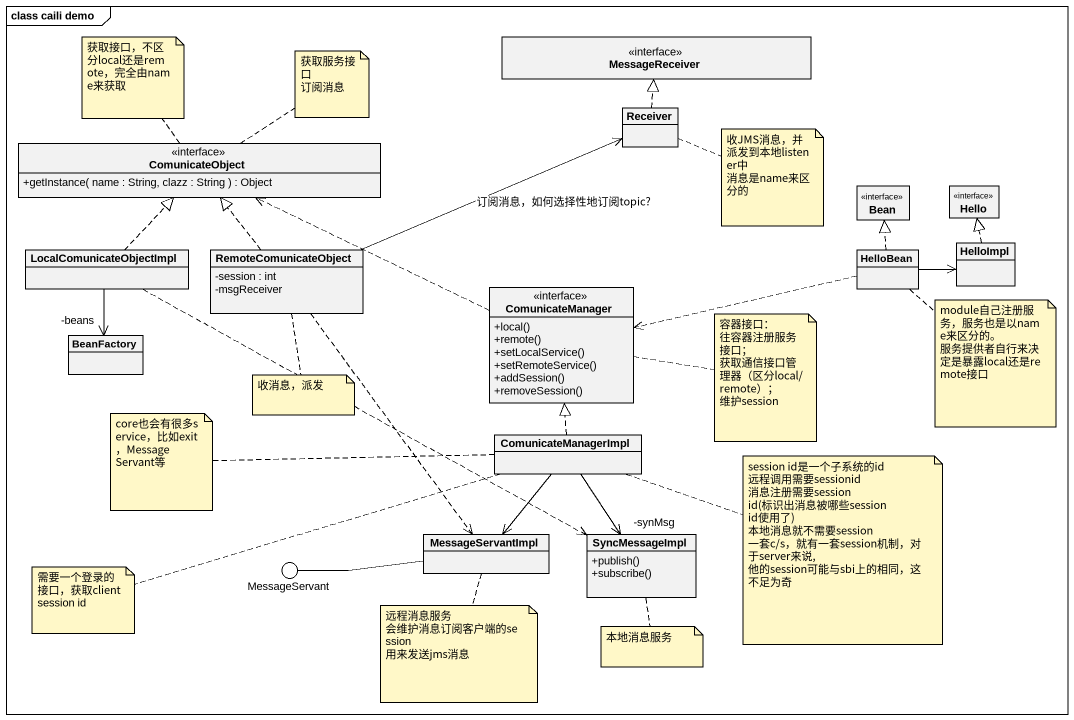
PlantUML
@startuml
mainframe class caili demo
allowmixing
hide circle
hide empty members
skinparam classAttributeIconSize 0
interface MessageReceiver
interface ComunicateObject {
  +getInstance( name : String, clazz : String ) : Object
}
class Receiver
interface Bean
interface Hello
class LocalComunicateObjectImpl
class RemoteComunicateObject {
  -session : int
  -msgReceiver
}
class HelloBean
class HelloImpl
interface ComunicateManager {
  +local()
  +remote()
  +setLocalService()
  +setRemoteService()
  +addSession()
  +removeSession()
}
class BeanFactory
class ComunicateManagerImpl
class MessageServantImpl
class SyncMessageImpl {
  +publish()
  +subscribe()
}
() MessageServant
Receiver .up.|> MessageReceiver
LocalComunicateObjectImpl .up.|> ComunicateObject
LocalComunicateObjectImpl --> "-beans" BeanFactory
LocalComunicateObjectImpl .right.> SyncMessageImpl
RemoteComunicateObject .up.|> ComunicateObject
RemoteComunicateObject -right-> Receiver : 订阅消息，如何选择性地订阅topic?
RemoteComunicateObject ..> MessageServantImpl
HelloBean .up.|> Bean
HelloBean -right-> HelloImpl
HelloBean .left.> ComunicateManager
HelloImpl .up.|> Hello
ComunicateManager .left.> ComunicateObject
ComunicateManagerImpl .up.|> ComunicateManager
ComunicateManagerImpl --> MessageServantImpl
ComunicateManagerImpl --> "-synMsg" SyncMessageImpl
MessageServantImpl -left- MessageServant
note top of ComunicateObject : 获取接口，不区分local还是remote，完全由name来获取
note top of ComunicateObject
  获取服务接口
  订阅消息
end note
note right of Receiver
  收JMS消息，并派发到本地listener中
  消息是name来区分的
end note
note right of ComunicateManager
  容器接口：
  往容器注册服务接口；
  获取通信接口管理器（区分local/remote）；
  维护session
end note
note bottom of HelloBean
  module自己注册服务，服务也是以name来区分的。
  服务提供者自行来决定是暴露local还是remote接口
end note
note left of ComunicateManagerImpl : core也会有很多service，比如exit，MessageServant等
note bottom of RemoteComunicateObject : 收消息，派发
note right of ComunicateManagerImpl
  session id是一个子系统的id
  远程调用需要sessionid
  消息注册需要session id(标识出消息被哪些session id使用了)
  本地消息就不需要session
  一套c/s，就有一套session机制，对于server来说, 他的session可能与sbi上的相同，这不足为奇
end note
note left of ComunicateManagerImpl : 需要一个登录的接口，获取client session id
note bottom of MessageServantImpl
  远程消息服务
  会维护消息订阅客户端的session
  用来发送jms消息
end note
note bottom of SyncMessageImpl : 本地消息服务
@enduml
